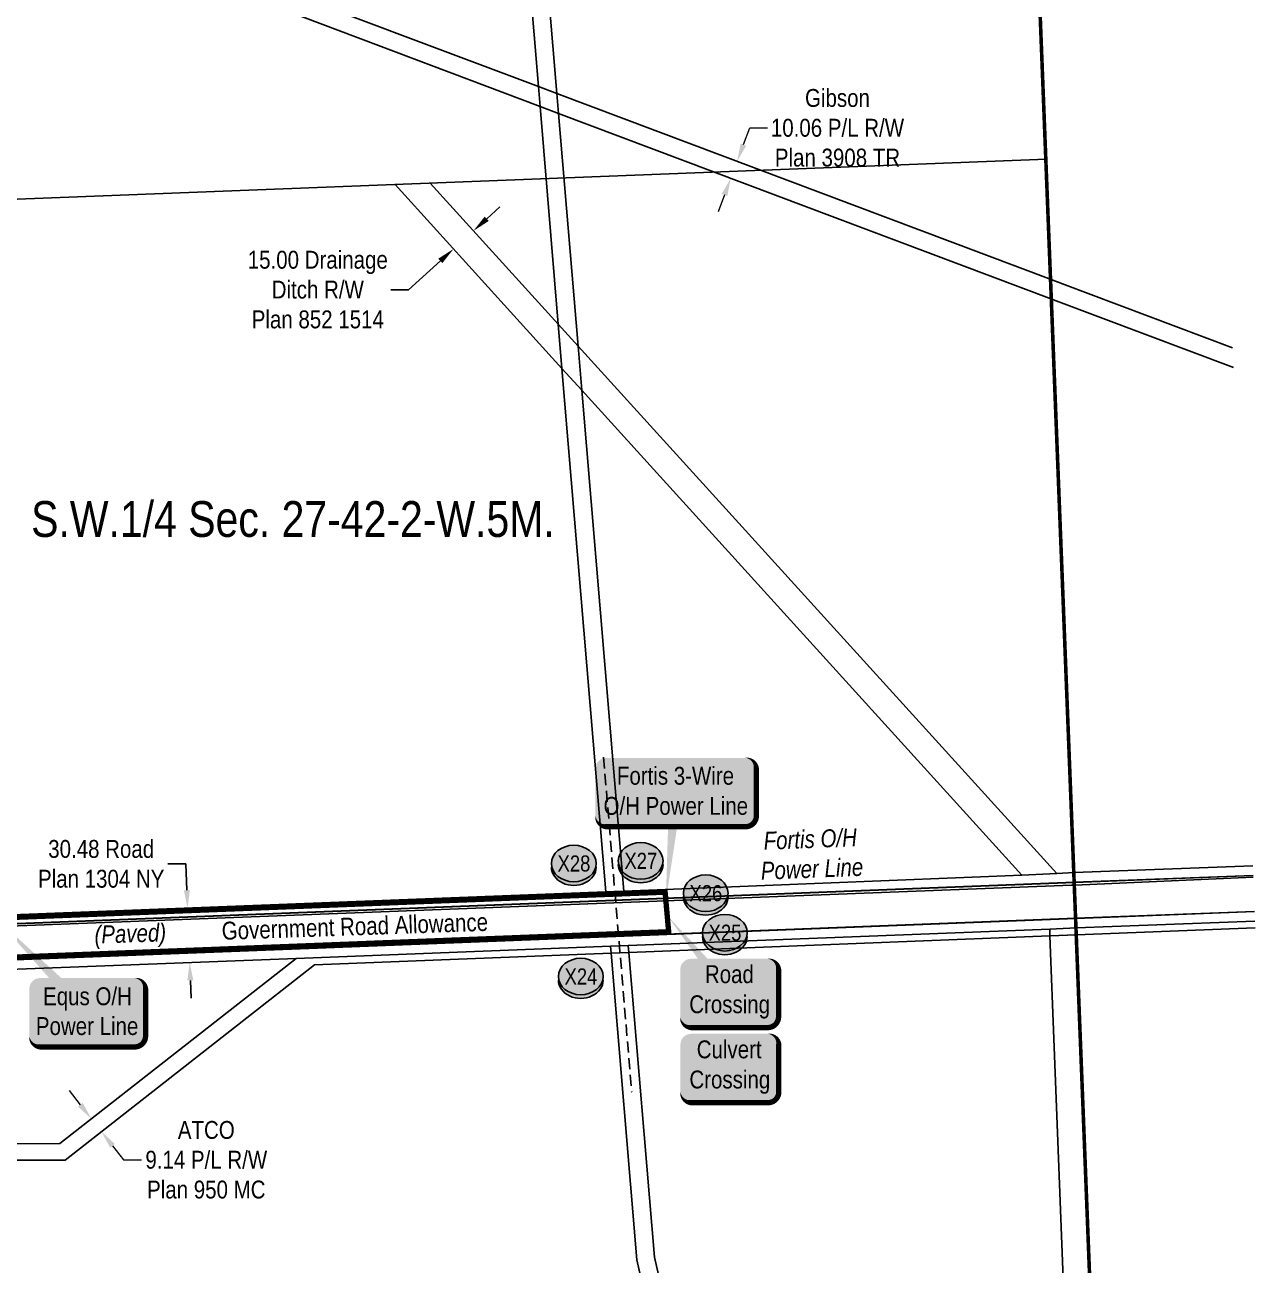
# Model space of a CAD drawing. Extents: x 683901 to 697439, y 5834844 to 5859401.
# Drawn here: x 688480 to 689168, y 5835651 to 5836345 of the extents above; entities that cross this region are included whole.
import ezdxf
from ezdxf.enums import TextEntityAlignment as Align

# ---------------------------------------------------------------- set-up
doc = ezdxf.new("R2010")
doc.units = 0
doc.header["$LTSCALE"] = 5
doc.header["$PDSIZE"] = 0.5
for name, pattern in [('BORDER2', [22.225, 6.35, -3.175, 6.35, -3.175, 0, -3.175]), ('foc-QUARTERLINE', [33, 25, -3, 2, -3]), ('UG_PIPE', [1.875, 1.25, -0.625])]:
    doc.linetypes.add(name, pattern=pattern)
doc.layers.get('Defpoints').update_dxf_attribs({"color": 9})
doc.layers.add('AS-COUNTY', color=7, linetype='BORDER2', lineweight=60, true_color=0xcc33ff)
for name, color, linetype in [('AS-PIPE-UG', 44, 'UG_PIPE'), ('AS-POWER', 104, 'foc-POWER'), ('AS-POWER-T', 104, 'Continuous'), ('AS-TELEPHONE', 224, 'foc-TEL'), ('C-SYMBOL', 7, 'Continuous'), ('CG-NOTES', 7, 'Continuous'), ('F-RW', 190, 'Continuous'), ('L-QSEC', 8, 'foc-QUARTERLINE'), ('L-ROAD-T', 7, 'Continuous'), ('L-SEC', 7, 'Continuous'), ('L-TITLEDB', 4, 'Continuous'), ('L-TITLEDB-T', 4, 'Continuous'), ('P-CROSSINGS', 250, 'Continuous')]:
    doc.layers.add(name, color=color, linetype=linetype)
doc.layers.add('F-RW-T', color=190, linetype='Continuous', lineweight=9)
doc.layers.add('T-TEXT', color=48, linetype='Continuous', lineweight=18)
doc.layers.add('P-PROPOSED-WL4', color=7, linetype='Continuous', true_color=0x5b5bc8)
doc.styles.add('175L', font='ARIALN.TTF', dxfattribs={"height": 20})
doc.styles.add('80', font='ARIALN.TTF', dxfattribs={"height": 10})
doc.styles.add('80CG', font='ARIALN.TTF', dxfattribs={"height": 10})
doc.styles.add('80L', font='ARIALN.TTF', dxfattribs={"height": 10})
doc.styles.add('80LS', font='ARIALNI.TTF', dxfattribs={"height": 10})
doc.styles.add('Crossing', font='ARIALN.TTF', dxfattribs={"height": 10})
doc.styles.add('foc-LtypeFont', font='ARIALN.TTF', dxfattribs={"height": 7.35})
doc.linetypes.add('foc-POWER', pattern='A,6,-1,["P",foc-LtypeFont,S=0.2,R=0,X=-0.625,Y=-0.75],-1.24,4', length=12.24)
doc.linetypes.add('foc-TEL', pattern='A,2,-1,["T",foc-LtypeFont,S=0.2,R=0,X=-0.425,Y=-0.75],-1.24,8', length=12.24)
doc.linetypes.add('foc-TEL-NOLINE', pattern='A,0,-2,["T",foc-LtypeFont,S=0.2,R=0,X=-0.425,Y=-0.75],-10.24', length=12.24)
doc.dimstyles.new('Compass 5 000', dxfattribs={"dimscale": 5, "dimtxt": 9, "dimasz": 2, "dimexe": 0.2, "dimexo": 0.0625, "dimgap": 0.5, "dimtad": 0, "dimtih": 1, "dimtoh": 1, "dimzin": 0, "dimdsep": 46, "dimtxsty": '80CG', "dimcen": 0.1, "dimse1": 1, "dimse2": 1, "dimclrd": 256, "dimclrt": 256, "dimaunit": 1, "dimadec": 4, "dimazin": 0, "dimtfac": 0.06, "dimtofl": 0, "dimtmove": 0, "dimatfit": 1, "dimfxl": 0.2, "dimtolj": 1, "dimtzin": 0, "dimlwd": -1, "dimarcsym": 0})

# ---------------------------------------------------------------- blocks, each defined once
blk = doc.blocks.new('*U1036')
h = blk.add_hatch(color=59)
edge = h.paths.add_edge_path()
edge.add_line((-21.5, -20), (21.5, -20))
edge.add_arc((21.5, -14), 6, 270, 360)
edge.add_line((27.5, -14), (27.5, 12.5))
edge.add_arc((21.5, 12.5), 6, 0, 90)
edge.add_line((21.5, 18.5), (-21.5, 18.5))
edge.add_arc((-21.5, 12.5), 6, 90, 180)
edge.add_line((-27.5, 12.5), (-27.5, -14))
edge.add_arc((-21.5, -14), 6, 180, 270)
at = {"color": 1, "flags": 128}
blk.add_lwpolyline([(-34.41, 42.25, 0, 7.5, 0), (0, 0, 0, 0, 0)], format="xyseb", dxfattribs=at)
blk.add_lwpolyline([(-21.5, -20, 3, 3, 0), (21.5, -20, 3, 3, 0.414214), (27.5, -14, 3, 3, 0), (27.5, 12.5, 3, 0, 0.414214), (21.5, 18.5, 0, 0, 0), (-21.5, 18.5, 0, 0, 0.414214), (-27.5, 12.5, 0, 0, 0), (-27.5, -14, 0, 3, 0.414214)], format="xyseb", close=True, dxfattribs=at)
at = {"color": 1, "style": '80'}
blk.add_attdef('ENTER_TEXT_001', (-35.99, -5), '', height=10, dxfattribs=at)
blk = doc.blocks.new('*U1037')
h = blk.add_hatch(color=254)
edge = h.paths.add_edge_path()
edge.add_line((-21.5, -20), (21.5, -20))
edge.add_arc((21.5, -14), 6, 270, 360)
edge.add_line((27.5, -14), (27.5, 12.5))
edge.add_arc((21.5, 12.5), 6, 0, 90)
edge.add_line((21.5, 18.5), (-21.5, 18.5))
edge.add_arc((-21.5, 12.5), 6, 90, 180)
edge.add_line((-27.5, 12.5), (-27.5, -14))
edge.add_arc((-21.5, -14), 6, 180, 270)
at = {"color": 160, "flags": 128}
blk.add_lwpolyline([(-21.5, -20, 3, 3, 0), (21.5, -20, 3, 3, 0.414214), (27.5, -14, 3, 3, 0), (27.5, 12.5, 3, 0, 0.414214), (21.5, 18.5, 0, 0, 0), (-21.5, 18.5, 0, 0, 0.414214), (-27.5, 12.5, 0, 0, 0), (-27.5, -14, 0, 3, 0.414214)], format="xyseb", close=True, dxfattribs=at)
at = {"color": 160, "style": '80'}
blk.add_attdef('ENTER_TEXT_001', (-26.85, -4.92), '', height=10, dxfattribs=at)
blk = doc.blocks.new('*D1291')
at = {"layer": 'Defpoints', "color": 0, "transparency": 16777216}
for p in [(688878.25, 5836268.34), (688879.95, 5836267.7), (688876.4, 5836258.28)]:
    blk.add_point(p, dxfattribs=at)
at = {"layer": 'F-RW-T', "transparency": 16777216}
for p, q in [((688881.77, 5836277.7), (688885.29, 5836287.06)), ((688885.29, 5836287.06), (688895.29, 5836287.06)), ((688871.18, 5836249.56), (688867.66, 5836240.2))]:
    blk.add_line(p, q, dxfattribs=at)
for points in [[(688880.21, 5836278.29), (688883.33, 5836277.11), (688878.25, 5836268.34)], [(688869.62, 5836250.15), (688872.74, 5836248.98), (688874.7, 5836258.92)]]:
    blk.add_solid(points, dxfattribs=at)
at = {"layer": 'F-RW-T', "transparency": 16777216, "insert": (688934.37, 5836287.06), "char_height": 10, "attachment_point": 5, "style": '80CG'}
blk.add_mtext('\\A1;Gibson\\P10.06 P/L R/W\\PPlan 3908 TR', dxfattribs=at)
blk = doc.blocks.new('*D1296')
at = {"layer": 'Defpoints', "color": 0, "transparency": 16777216}
for p in [(688524.34, 5835738.72), (688529.98, 5835731.52), (688522.75, 5835725.85)]:
    blk.add_point(p, dxfattribs=at)
at = {"layer": 'F-RW-T', "transparency": 16777216}
for p, q in [((688510.95, 5835740.93), (688504.78, 5835748.8)), ((688528.92, 5835717.98), (688535.08, 5835710.11)), ((688535.08, 5835710.11), (688545.08, 5835710.11))]:
    blk.add_line(p, q, dxfattribs=at)
for points in [[(688512.26, 5835741.95), (688509.63, 5835739.9), (688517.11, 5835733.05)], [(688530.23, 5835719.01), (688527.61, 5835716.95), (688522.75, 5835725.85)]]:
    blk.add_solid(points, dxfattribs=at)
at = {"layer": 'F-RW-T', "transparency": 16777216, "insert": (688581.37, 5835710.11), "char_height": 10, "attachment_point": 5, "style": '80CG'}
blk.add_mtext('\\A1;ATCO\\P9.14 P/L R/W\\PPlan 950 MC', dxfattribs=at)
blk = doc.blocks.new('*D1156')
at = {"layer": 'Defpoints', "color": 0, "transparency": 16777216}
for p in [(688707.15, 5836255.55), (688696.04, 5836245.47), (688719.67, 5836219.43)]:
    blk.add_point(p, dxfattribs=at)
at = {"layer": 'L-TITLEDB-T', "transparency": 16777216}
for p, q in [((688738.19, 5836236.23), (688745.59, 5836242.95)), ((688712.27, 5836212.7), (688694.53, 5836196.61)), ((688694.53, 5836196.61), (688684.53, 5836196.61))]:
    blk.add_line(p, q, dxfattribs=at)
for points in [[(688737.07, 5836237.46), (688739.31, 5836234.99), (688730.78, 5836229.51)], [(688711.15, 5836213.94), (688713.39, 5836211.47), (688719.67, 5836219.43)]]:
    blk.add_solid(points, dxfattribs=at)
at = {"layer": 'L-TITLEDB-T', "transparency": 16777216, "insert": (688643.73, 5836196.61), "char_height": 10, "attachment_point": 5, "style": '80CG'}
blk.add_mtext('\\A1;15.00 Drainage\\PDitch R/W\\PPlan 852 1514', dxfattribs=at)
blk = doc.blocks.new('*D1342')
at = {"layer": 'Defpoints', "color": 0, "transparency": 16777216}
for p in [(688507.07, 5835848.42), (688570.9, 5835850.88), (688508.24, 5835818.02)]:
    blk.add_point(p, dxfattribs=at)
at = {"layer": 'L-TITLEDB-T', "transparency": 16777216}
for p, q in [((688569.95, 5835875.55), (688559.95, 5835875.55)), ((688570.52, 5835860.87), (688569.95, 5835875.55)), ((688572.45, 5835810.48), (688572.84, 5835800.48))]:
    blk.add_line(p, q, dxfattribs=at)
for points in [[(688572.18, 5835860.93), (688568.85, 5835860.81), (688570.9, 5835850.88)], [(688574.12, 5835810.54), (688570.79, 5835810.41), (688572.07, 5835820.47)]]:
    blk.add_solid(points, dxfattribs=at)
at = {"layer": 'L-TITLEDB-T', "transparency": 16777216, "insert": (688522.59, 5835875.55), "char_height": 10, "attachment_point": 5, "style": '80CG'}
blk.add_mtext('\\A1;30.48 Road\\PPlan 1304 NY', dxfattribs=at)
blk = doc.blocks.new('*U900')
h = blk.add_hatch(color=255)
edge = h.paths.add_edge_path()
edge.add_line((-26.5, -20), (26.5, -20))
edge.add_arc((26.5, -14), 6, 270, 360)
edge.add_line((32.5, -14), (32.5, 12.5))
edge.add_arc((26.5, 12.5), 6, 0, 90)
edge.add_line((26.5, 18.5), (-26.5, 18.5))
edge.add_arc((-26.5, 12.5), 6, 90, 180)
edge.add_line((-32.5, 12.5), (-32.5, -14))
edge.add_arc((-26.5, -14), 6, 180, 270)
at = {"color": 104, "flags": 128}
blk.add_lwpolyline([(-51.3, 52.17, 0, 7.5, 0), (0, 0, 0, 0, 0)], format="xyseb", dxfattribs=at)
blk.add_lwpolyline([(-26.5, -20, 3, 3, 0), (26.5, -20, 3, 3, 0.414214), (32.5, -14, 3, 3, 0), (32.5, 12.5, 3, 0, 0.414214), (26.5, 18.5, 0, 0, 0), (-26.5, 18.5, 0, 0, 0.414214), (-32.5, 12.5, 0, 0, 0), (-32.5, -14, 0, 3, 0.414214)], format="xyseb", close=True, dxfattribs=at)
at = {"color": 104, "style": '80'}
blk.add_attdef('ENTER_TEXT_001', (-26.85, -4.92), '', height=10, dxfattribs=at)
blk = doc.blocks.new('*U902')
h = blk.add_hatch(color=255)
edge = h.paths.add_edge_path()
edge.add_line((-39, -20), (39, -20))
edge.add_arc((39, -14), 6, 270, 360)
edge.add_line((45, -14), (45, 12.5))
edge.add_arc((39, 12.5), 6, 0, 90)
edge.add_line((39, 18.5), (-39, 18.5))
edge.add_arc((-39, 12.5), 6, 90, 180)
edge.add_line((-45, 12.5), (-45, -14))
edge.add_arc((-39, -14), 6, 180, 270)
at = {"color": 104, "flags": 128}
blk.add_lwpolyline([(-39, -20, 3, 3, 0), (39, -20, 3, 3, 0.414214), (45, -14, 3, 3, 0), (45, 12.5, 3, 0, 0.414214), (39, 18.5, 0, 0, 0), (-39, 18.5, 0, 0, 0.414214), (-45, 12.5, 0, 0, 0), (-45, -14, 0, 3, 0.414214)], format="xyseb", close=True, dxfattribs=at)
blk.add_lwpolyline([(-5.64, -61.52, 0, 7.5, 0), (0, 0, 0, 0, 0)], format="xyseb", dxfattribs=at)
at = {"color": 104, "style": '80'}
blk.add_attdef('ENTER_TEXT_001', (-26.85, -4.92), '', height=10, dxfattribs=at)
blk = doc.blocks.new('xing2')
h = blk.add_hatch(color=50)
h.dxf.hatch_style = 1
edge = h.paths.add_edge_path()
edge.add_ellipse((0, 0), major_axis=(-12.5, 0), ratio=0.816297, start_angle=0, end_angle=360)
h = blk.add_hatch(color=250)
h.dxf.hatch_style = 1
edge = h.paths.add_edge_path()
edge.add_ellipse((0, -2.05), major_axis=(-12.5, 0), ratio=0.816297, start_angle=0, end_angle=180)
edge.add_line((12.5, -2.05), (12.5, 0))
edge.add_ellipse((0, 0), major_axis=(-12.5, 0), ratio=0.816297, start_angle=0, end_angle=180, ccw=False)
edge.add_line((-12.5, 0), (-12.5, -2.05))
at = {"color": 250}
blk.add_ellipse((0, 0), major_axis=(-12.5, 0), ratio=0.816297, dxfattribs=at)
blk.add_ellipse((0, -2.05), major_axis=(-12.5, 0), ratio=0.816297, start_param=0, end_param=3.141593, dxfattribs=at)
at = {"color": 250, "style": 'Crossing'}
blk.add_attdef('CROSSING', text='', height=9, dxfattribs=at).set_placement((0.09, 0.02), align=Align.MIDDLE_CENTER)
at = {"color": 250, "style": 'Crossing', "flags": 1}
for tag, p in [('OWNER', (0.09, -12.49)), ('DESCRIPTION', (0.09, -25.77)), ('LOCATION', (0.09, -39.3)), ('DWG_REF', (0.09, -52.84))]:
    blk.add_attdef(tag, text='', height=9, dxfattribs=at).set_placement(p, align=Align.MIDDLE_CENTER)

msp = doc.modelspace()

# ---------------------------------------------------------------- linework, layer by layer
at = {"layer": 'AS-COUNTY', "const_width": 2, "flags": 128}
msp.add_lwpolyline([(688570.098, 5834920.354), (688526.66, 5835019.106), (689099.066, 5835041.128), (689035.236, 5836668.495), (688214.041, 5836636.733), (688146.331, 5838243.664), (687727.456, 5838227.425, -0.027746), (687726.199, 5838031.873), (687689.457, 5837420.74), (687686.027, 5837363.258, 0.09637), (687724.417, 5837052.946, 0.0029261), (687727.516, 5837043.344, 0.0242512), (687757.334, 5836965.676), (687907.177, 5836624.501), (687823.115, 5836621.174), (687657.303, 5836998.653), (687617.746, 5837088.665, 0.2424679), (687276.404, 5837365.251)], format="xyb", dxfattribs=at)
at = {"layer": 'AS-PIPE-UG', "flags": 128}
msp.add_lwpolyline([(688803.551, 5835935.184), (688809.835, 5835860.288), (688812.737, 5835826.014), (688819.278, 5835748.009)], dxfattribs=at)
at = {"layer": 'AS-POWER', "flags": 128}
for points in [[(689065.166, 5835863.632), (689067.029, 5835863.709), (689166.881, 5835868.092)], [(688285.476, 5835833.063), (688350.598, 5835835.785), (688355.073, 5835835.973), (688414.921, 5835838.473), (688466.429, 5835840.625), (689065.166, 5835863.632)]]:
    msp.add_lwpolyline(points, dxfattribs=at)
at = {"layer": 'AS-TELEPHONE', "linetype": 'foc-TEL-NOLINE', "flags": 128}
msp.add_lwpolyline([(687444.309, 5835782.003), (688246.32, 5835813.104), (689067.722, 5835845.255), (689167.624, 5835849.036)], dxfattribs=at)
at = {"layer": 'F-RW', "flags": 128}
for points in [[(688767.086, 5836310.171), (688743.225, 5836594.85)], [(688753.169, 5836595.202), (688777.424, 5836306.277)], [(688600.688, 5836372.851), (688767.086, 5836310.171)], [(688615.497, 5836356.527), (688768.016, 5836299.075)], [(688768.016, 5836299.075), (688767.086, 5836310.171)], [(688767.086, 5836310.171), (688777.424, 5836306.277)], [(688777.424, 5836306.277), (688778.358, 5836295.158)], [(688777.424, 5836306.277), (689053.834, 5836202.276)], [(688778.227, 5836177.24), (688768.016, 5836299.075)], [(688768.016, 5836299.075), (688778.358, 5836295.158)], [(688778.358, 5836295.158), (688789.276, 5836165.067)], [(688778.358, 5836295.158), (689054.259, 5836191.39)], [(689053.834, 5836202.276), (689060.271, 5836199.868)], [(689060.271, 5836199.868), (689155.335, 5836164.052)], [(689054.259, 5836191.39), (689056.727, 5836190.463)], [(689056.727, 5836190.463), (689155.759, 5836153.174)], [(688780.289, 5836152.633), (688778.227, 5836177.24)], [(688789.276, 5836165.067), (688791.341, 5836140.455)], [(688804.853, 5835859.87), (688780.289, 5836152.633)], [(688791.341, 5836140.455), (688814.845, 5835860.356)], [(689053.143, 5835835.305), (688817.722, 5835826.085)], [(689068.131, 5835835.945), (689053.143, 5835835.305)], [(689167.986, 5835839.753), (689068.131, 5835835.945)], [(688807.755, 5835825.592), (688807.428, 5835829.489)], [(688817.395, 5835829.978), (688817.722, 5835826.085)], [(688499.379, 5835719.165), (688631.662, 5835822.766)], [(688807.755, 5835825.592), (688641.933, 5835819.202)], [(688817.722, 5835826.085), (688807.755, 5835825.592)], [(688822.13, 5835654.148), (688807.755, 5835825.592)], [(688817.722, 5835826.085), (688832.036, 5835655.679)], [(688502.533, 5835710.019), (688641.933, 5835819.202)], [(688306.145, 5835719.125), (688499.379, 5835719.165)], [(688308.635, 5835709.971), (688502.533, 5835710.019)], [(688961.942, 5835035.772), (688822.13, 5835654.148)], [(688832.036, 5835655.679), (688971.381, 5835041.732)]]:
    msp.add_lwpolyline(points, dxfattribs=at)
at = {"layer": 'L-QSEC', "flags": 128}
for points in [[(689066.929, 5835865.355), (689031.294, 5836768.39)], [(689067.722, 5835845.255), (689102.965, 5834941.204)]]:
    msp.add_lwpolyline(points, dxfattribs=at)
at = {"layer": 'L-SEC', "flags": 128}
for points in [[(689166.84, 5835869.136), (689066.929, 5835865.355)], [(689066.929, 5835865.355), (688666.281, 5835849.672), (688265.632, 5835833.99)], [(689067.722, 5835845.255), (689167.624, 5835849.036)], [(688266.42, 5835813.889), (688667.071, 5835829.572), (689067.722, 5835845.255)]]:
    msp.add_lwpolyline(points, dxfattribs=at)
at = {"layer": 'L-TITLEDB', "flags": 128}
for points in [[(689051.239, 5836269.589), (689035.236, 5836668.495)], [(688254.805, 5836238.644), (689051.239, 5836269.589)], [(688706.562, 5836256.197), (688778.227, 5836177.24)], [(688686.995, 5836255.436), (688780.289, 5836152.633)], [(688778.227, 5836177.24), (688789.276, 5836165.067)], [(688789.276, 5836165.067), (689057.056, 5835870.243)], [(688780.289, 5836152.633), (688791.341, 5836140.455)], [(688791.341, 5836140.455), (689037.562, 5835869.214)], [(689037.562, 5835869.214), (688814.845, 5835860.356)], [(689057.056, 5835870.243), (689037.562, 5835869.214)], [(689066.707, 5835870.751), (689057.056, 5835870.243)], [(689166.631, 5835874.483), (689066.707, 5835870.751)], [(689067, 5835865.2), (689166.845, 5835869.019)], [(688265.619, 5835833.947), (689067, 5835865.2)], [(688804.853, 5835859.87), (688371.343, 5835843.208)], [(688814.845, 5835860.356), (688804.853, 5835859.87)], [(689167.63, 5835848.888), (689067.785, 5835845.071)], [(689067.785, 5835845.071), (688638.683, 5835828.229)], [(689167.835, 5835843.626), (689067.983, 5835839.897)], [(689053.05, 5835839.087), (688817.395, 5835829.978)], [(689067.983, 5835839.897), (689053.05, 5835839.087)], [(689053.05, 5835839.087), (689053.143, 5835835.305)], [(689053.143, 5835835.305), (689084.082, 5835040.544)], [(689067.983, 5835839.897), (689068.131, 5835835.945)], [(689068.131, 5835835.945), (689098.494, 5835056.117)], [(688638.683, 5835828.229), (688266.424, 5835813.883)], [(688807.428, 5835829.489), (688631.662, 5835822.766)], [(688817.395, 5835829.978), (688807.428, 5835829.489)], [(688631.662, 5835822.766), (688266.629, 5835808.716)]]:
    msp.add_lwpolyline(points, dxfattribs=at)
at = {"layer": 'P-PROPOSED-WL4', "const_width": 3, "flags": 128}
msp.add_lwpolyline([(688232.373, 5835809.102), (688244.364, 5835814.528), (688266.366, 5835815.382), (688839.951, 5835837.631), (688837.982, 5835859.788), (688266.974, 5835837.672), (688236.361, 5836619.155), (688211.236, 5836618.165), (688210.514, 5836636.592), (688201.848, 5836854.693), (688201.842, 5836854.859), (688201.722, 5836857.929), (688147.83, 5838243.721), (688117.754, 5839037.158)], dxfattribs=at)

# ---------------------------------------------------------------- block references
at = {"layer": 'AS-POWER-T'}
ref = msp.add_blockref('*U902', (688844.002, 5835916.373), dxfattribs=dict(at, xscale=0.99969901, yscale=0.99969901, zscale=0.99969901))
ref.add_attrib('ENTER_TEXT_001', 'Fortis 3-Wire', (688811.004, 5835919.858), dxfattribs={"layer": '0', "color": 104, "height": 9.99699, "style": '80'})
ref.add_attrib('ENTER_TEXT_002', 'O/H Power Line', (688803.544, 5835903.019), dxfattribs={"layer": '0', "color": 104, "height": 9.99699, "style": '80'})
ref = msp.add_blockref('*U900', (688514.91, 5835793.254), dxfattribs=dict(at, xscale=0.99969901, yscale=0.99969901, zscale=0.99969901))
ref.add_attrib('ENTER_TEXT_001', 'Equs O/H', (688490.109, 5835796.58), dxfattribs={"layer": '0', "color": 104, "height": 9.997, "style": '80'})
ref.add_attrib('ENTER_TEXT_002', 'Power Line', (688486.075, 5835779.918), dxfattribs={"layer": '0', "color": 104, "height": 9.997, "style": '80'})
at = {"layer": 'CG-NOTES'}
ref = msp.add_blockref('*U1036', (688873.94, 5835804.05), dxfattribs=dict(at, xscale=0.999081924950458, yscale=0.999081924950458, zscale=0.999081924950458))
ref.add_attrib('ENTER_TEXT_001', 'Road', (688860.242, 5835808.937), dxfattribs={"layer": '0', "color": 1, "height": 9.9908, "style": '80'})
ref.add_attrib('ENTER_TEXT_002', 'Crossing', (688851.485, 5835792.109), dxfattribs={"layer": '0', "color": 1, "height": 9.9908, "style": '80'})
ref = msp.add_blockref('*U1037', (688874.039, 5835762.084), dxfattribs=dict(at, xscale=1.000131017163248, yscale=1.000131017163248, zscale=1.000131017163248))
ref.add_attrib('ENTER_TEXT_001', 'Culvert', (688855.657, 5835766.888), dxfattribs={"layer": '0', "color": 160, "height": 10.0013, "style": '80'})
ref.add_attrib('ENTER_TEXT_002', 'Crossing', (688851.56, 5835750.042), dxfattribs={"layer": '0', "color": 160, "height": 10.0013, "style": '80'})
at = {"layer": 'P-CROSSINGS'}
for p, values in [((688786.905, 5835875.8), {'CROSSING': 'X28'}), ((688824.301, 5835877.27), {'CROSSING': 'X27'}), ((688860.692, 5835859.196), {'CROSSING': 'X26'}), ((688871.37, 5835837.078), {'CROSSING': 'X25'}), ((688790.811, 5835812.616), {'CROSSING': 'X24'})]:
    msp.add_blockref('xing2', p, dxfattribs=at).add_auto_attribs(values)

# ---------------------------------------------------------------- texts
at = {"layer": 'AS-POWER-T', "insert": (688890.287, 5835893.334), "char_height": 10, "attachment_point": 1, "rotation": 2.277593, "style": '175L'}
msp.add_mtext_dynamic_manual_height_columns('\\pi2.5534;{\\fArial Narrow|b0|i1|c0|p34;Fortis O/H\\P\\pi0.32626;Power Line}', width=57.1191, gutter_width=50, heights=[0], dxfattribs=at)
at = {"layer": 'C-SYMBOL', "color": 3, "style": '175L'}
msp.add_text('S.W.1/4 Sec. 27-42-2-W.5M.', height=20, dxfattribs=at).set_placement((688629.834, 5836052.402), align=Align.BOTTOM_CENTER)
at = {"layer": 'L-ROAD-T', "style": '80L'}
msp.add_text('Government Road Allowance', height=10, rotation=1.950829, dxfattribs=at).set_placement((688664.448, 5835840.647), align=Align.MIDDLE_CENTER)
at = {"layer": 'T-TEXT', "style": '80LS'}
msp.add_text('(Paved)', height=10, rotation=1.950829, dxfattribs=at).set_placement((688538.851, 5835836.666), align=Align.MIDDLE_CENTER)

# ---------------------------------------------------------------- dimensions: what is measured, and where the dimension line sits
at = {"layer": 'F-RW-T'}
for p1, p2, distance, text, picture, middle in [((688876.404, 5836258.282), (688879.948, 5836267.702), 1.82, 'Gibson\\P10.06 P/L R/W\\PPlan 3908 TR', '*D1291', (688934.374, 5836287.061)), ((688524.343, 5835738.716), (688529.982, 5835731.518), -9.184, 'ATCO\\P9.14 P/L R/W\\PPlan 950 MC', '*D1296', (688581.37, 5835710.11))]:
    dim = msp.add_aligned_dim(p1=p1, p2=p2, distance=distance, text=text, dimstyle='Compass 5 000', dxfattribs=at)
    dim.commit()
    dim.dimension.update_dxf_attribs({"geometry": picture, "text_midpoint": middle})
at = {"layer": 'L-TITLEDB-T'}
for base, p1, p2, angle, text, picture, middle in [((688719.675, 5836219.425), (688707.149, 5836255.55), (688696.04, 5836245.469), 222.223821, '15.00 Drainage\\PDitch R/W\\PPlan 852 1514', '*D1156', (688643.73, 5836196.61)), ((688570.899, 5835850.878), (688508.235, 5835818.015), (688507.066, 5835848.425), 92.201086, '30.48 Road\\PPlan 1304 NY', '*D1342', (688522.591, 5835875.551))]:
    dim = msp.add_linear_dim(base=base, p1=p1, p2=p2, angle=angle, text=text, dimstyle='Compass 5 000', dxfattribs=at)
    dim.commit()
    dim.dimension.update_dxf_attribs({"geometry": picture, "text_midpoint": middle, "dimtype": 161})

doc.saveas('drawing.dxf')
